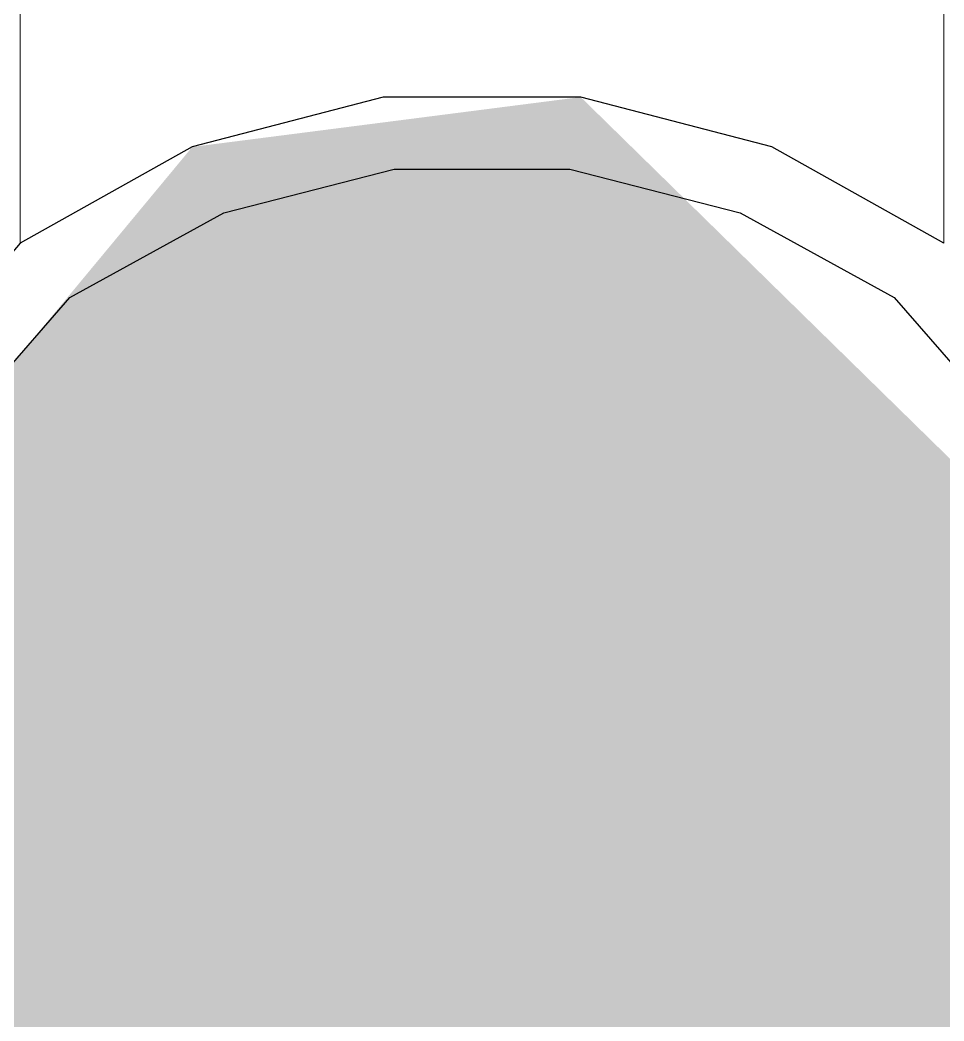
# Model space of a CAD drawing. Header units: metres. Extents: x -5 to 264, y -2 to 18.
# Drawn here: x 1.89051 to 1.90949, y 13.63967 to 13.66024 of the extents above; entities that cross this region are included whole.
import ezdxf

# ---------------------------------------------------------------- set-up
doc = ezdxf.new("R2010")
doc.units = ezdxf.units.M
for name, color, linetype, lineweight in [('A-ROOF', 7, 'Continuous', 9), ('A-ROOF-1', 7, 'Continuous', 25), ('S-BEAM', 7, 'Continuous', 5)]:
    doc.layers.add(name, color=color, linetype=linetype, lineweight=lineweight)
doc.layers.add('S-BEAM-1', color=7, linetype='Continuous', lineweight=5, true_color=0xe9e9e9)

# ---------------------------------------------------------------- blocks, each defined once
blk = doc.blocks.new('Telhados 1 - Telhados 1-4018348-CORTE A_A')
at = {"layer": 'A-ROOF'}
for p, q in [((1.890509, 13.65565), (1.890509, 13.959994)), ((1.909491, 13.65565), (1.909491, 13.959994))]:
    blk.add_line(p, q, dxfattribs=at)
at = {"layer": 'A-ROOF-1'}
for p, q in [((1.890509, 13.65565), (1.876713, 13.639779)), ((1.877545, 13.638449), (1.891531, 13.654539)), ((1.908469, 13.654539), (1.922455, 13.638449))]:
    blk.add_line(p, q, dxfattribs=at)
at = {"layer": 'A-ROOF-1', "flags": 128}
for points in [[(1.909491, 13.65565), (1.905952, 13.65763), (1.902028, 13.658654), (1.897972, 13.658654), (1.894048, 13.65763), (1.890509, 13.65565)], [(1.891531, 13.654539), (1.894697, 13.656274), (1.898195, 13.65717), (1.901805, 13.65717), (1.905303, 13.656274), (1.908469, 13.654539)]]:
    blk.add_lwpolyline(points, dxfattribs=at)
blk = doc.blocks.new('MK_JOIST_R01 - MK_JOIST_36_-V53-CORTE A_A')
at = {"layer": 'S-BEAM-1'}
blk.add_hatch(color=256, dxfattribs=at).paths.add_polyline_path([(5.494048, 13.573705), (5.521485, 13.573705), (5.521299, 13.639779), (5.502028, 13.658654), (5.494048, 13.65763), (5.490509, 13.653363), (5.478515, 13.638449), (5.478515, 13.573705), (5.491531, 13.573705)])

msp = doc.modelspace()

# ---------------------------------------------------------------- block references
at = {"layer": 'A-ROOF'}
msp.add_blockref('Telhados 1 - Telhados 1-4018348-CORTE A_A', (0, 0), dxfattribs=at)
at = {"layer": 'S-BEAM'}
msp.add_blockref('MK_JOIST_R01 - MK_JOIST_36_-V53-CORTE A_A', (-3.6, 0), dxfattribs=at)

doc.saveas('drawing.dxf')
